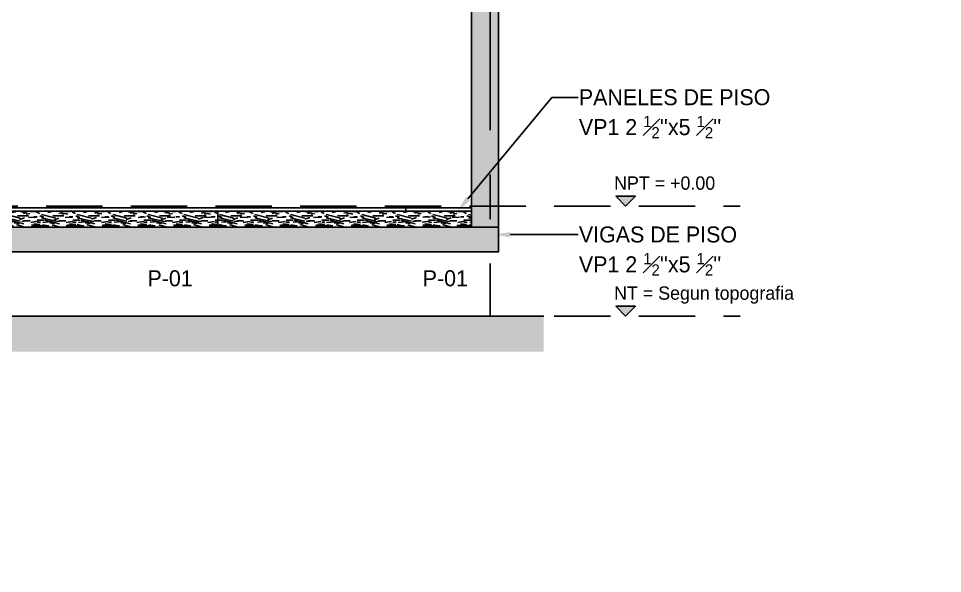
# Model space of a CAD drawing. Header units: millimetres. Extents: x 19438 to 19711, y 4351 to 4752.
# Drawn here: x 19481.28 to 19486.47, y 4502.68 to 4505.8 of the extents above; entities that cross this region are included whole.
import ezdxf
from ezdxf import colors
from ezdxf.entities.mleader import LeaderData, LeaderLine
from ezdxf.math import Vec2, Vec3

# ---------------------------------------------------------------- set-up
doc = ezdxf.new("R2010")
doc.units = ezdxf.units.MM
doc.set_wipeout_variables(frame=1)
doc.linetypes.add('CENTER', pattern=[2, 1.25, -0.25, 0.25, -0.25])
doc.linetypes.add('HIDDEN2', pattern=[4.762499999999999, 3.175, -1.5875])
for name, color, linetype in [('0 @ 0.5', 7, 'Continuous'), ('cotas', 1, 'Continuous'), ('cotas @ 500', 1, 'Continuous'), ('EJES', 2, 'CENTER'), ('NIVELES', 2, 'Continuous'), ('NIVELES @ 0.5', 2, 'Continuous'), ('PANELES PARED', 2, 'Continuous'), ('PILOTES', 2, 'Continuous'), ('TEXTO @ 0.5', 2, 'Continuous'), ('VIGAS DE PISO', 2, 'Continuous')]:
    doc.layers.add(name, color=color, linetype=linetype)
doc.styles.add('century gothic', font='GOTHIC.TTF')
doc.styles.add('century gothic smc', font='GOTHIC.TTF')
doc.styles.add('COTAS SMC', font='GOTHIC.TTF')
doc.styles.add('NOTAS', font='GOTHIC.TTF')
doc.dimstyles.new('ANOTATIVE 100 SMCONSTRUCCIONES', dxfattribs={"dimscale": 0, "dimtxt": 0.18, "dimasz": 0.15, "dimexe": 0.18, "dimexo": 0.09, "dimgap": 0.1, "dimtad": 1, "dimzin": 0, "dimdsep": 46, "dimtxsty": 'century gothic', "dimblk1": 'FLECHA1', "dimblk2": 'FLECHA1', "dimsah": 1, "dimcen": 0.18, "dimdle": 0.075, "dimclrd": 1, "dimclre": 1, "dimclrt": 2, "dimaunit": 1, "dimadec": 0, "dimazin": 0, "dimtfac": 0.7499999999999999, "dimtix": 1, "dimtmove": 2, "dimatfit": 3, "dimfxl": 0.09, "dimtvp": 1.5, "dimtfill": 1, "dimtolj": 1, "dimtzin": 0, "dimarcsym": 0})
doc.dimstyles.new('PIES SMCONSTRUCCIONES', dxfattribs={"dimscale": 0, "dimtxt": 0.18, "dimasz": 0.2, "dimexe": 0.18, "dimexo": 0, "dimgap": 0.1, "dimtad": 1, "dimdec": 0, "dimlfac": 39.3700787, "dimzin": 0, "dimdsep": 46, "dimlunit": 4, "dimtxsty": 'COTAS SMC', "dimblk1": 'FLECHA1', "dimblk2": 'FLECHA1', "dimsah": 1, "dimcen": 0.2, "dimdle": 0.075, "dimclrd": 1, "dimclre": 1, "dimclrt": 2, "dimaunit": 1, "dimadec": 0, "dimazin": 0, "dimtfac": 0.75, "dimtdec": 0, "dimtix": 1, "dimtmove": 2, "dimatfit": 3, "dimfxl": 0.09, "dimtvp": 1.5, "dimtfill": 1, "dimtolj": 1, "dimtzin": 0, "dimarcsym": 0})
pattern_1 = [(0, (0.142, 0.156), (0, 0.2), [0.04000000000000001, -0.16]), (8.9726, (0.144, 0.048), (1.200000005876015, 0.1999995251177433), [0.0384708, -3.8086058]), (5.710499999999999, (0.142, 0.06), (1.800000034755268, 0.1999971014400811), [0.0401996, -1.9697752]), (344.5779, (0.142, 0.12), (2.199999903889306, -0.599997467763363), [0.06016640000000001, -5.9564754]), (353.6599, (0.146, 0.186), (0.2000000632075727, 4.085989627061748e-07), [0.0362216, -1.7748552]), (345.0686, (0.152, 0.072), (0.7999999983166444, -0.1999996738791564), [0.0310484, -3.0737864]), (348.6901, (0.082, 0.188), (0.2000000583016778, 7.413252083865452e-08), [0.0815844, -0.9382194]), (5.710499999999999, (0.144, 0.03), (1.800000034755268, 0.1999971014400811), [0.0200998, -1.989875]), (0, (0.142, 0.114), (0, 0.2), [0.02, -0.18]), (0, (0.102, 0.138), (0, 0.2), [0.06, -0.14]), (11.3099, (0.142, 0.168), (0.7999999543300329, 0.1999994872092054), [0.020396, -0.9994078000000001]), (2.726300000000001, (0.122, 0.094), (4.000000058994694, 0.1999992035454403), [0.0420476, -4.162711600000001]), (352.4054, (0.132, 0.08800000000000001), (1.599999971597214, -0.1999987367102976), [0.0302654, -2.9962834]), (0, (0.122, 0.012), (0, 0.2), [0.04000000000000001, -0.16]), (358.8309, (0.102, 0.002), (0.2000000366479377, 1.536034513610618e-07), [0.09802040000000001, -9.70402]), (0, (0.102, 0.152), (0, 0.2), [0.02, -0.18]), (0, (0.122, 0.168), (0, 0.2), [0.02, -0.18]), (0, (0.032, 0.186), (0, 0.2), [0.03, -0.17]), (350.5377, (0.08600000000000001, 0.196), (0.2000000154436844, 7.752063945765109e-08), [0.0608276, -1.1557248]), (0, (0.022, 0.196), (0, 0.2), [0.04000000000000001, -0.16]), (0, (0, 0.016), (0, 0.2), [0.022, -0.178]), (0, (0.102, 0.026), (0, 0.2), [0.02, -0.18]), (0, (0, 0.032), (0, 0.2), [0.042, -0.158]), (5.4403, (0.102, 0.044), (1.999999940230268, 0.1999989567139906), [0.04219, -4.1768144]), (0, (0.104, 0.06), (0, 0.2), [0.03800000000000001, -0.162]), (0, (0, 0.064), (0, 0.2), [0.022, -0.178]), (358.8309, (0.024, 0.096), (0.2000000366479377, 1.536034513610618e-07), [0.09802040000000001, -9.70402]), (0, (0.042, 0.114), (0, 0.2), [0.02, -0.18]), (0, (0.022, 0.12), (0, 0.2), [0.02, -0.18]), (0, (0.102, 0.12), (0, 0.2), [0.04000000000000001, -0.16]), (0, (0.062, 0.124), (0, 0.2), [0.02, -0.18]), (0, (0.022, 0.148), (0, 0.2), [0.04000000000000001, -0.16]), (19.6538, (0.07600000000000001, 0.064), (2.200000050424423, 0.7999989149399482), [0.0297322, -2.9434812]), (11.3099, (0.042, 0.12), (0.7999999543300329, 0.1999994872092054), [0.020396, -0.9994078000000001]), (11.3099, (0.122, 0.11), (0.7999999543300329, 0.1999994872092054), [0.020396, -0.9994078000000001]), (5.710499999999999, (0.062, 0.186), (1.800000034755268, 0.1999971014400811), [0.0200998, -1.989875]), (349.6952, (0, 0.2), (1.19999999539557, -0.1999989393302705), [0.0223606, -2.213707]), (348.6901, (0.022, 0.016), (0.2000000583016778, 7.413252083865452e-08), [0.020396, -0.9994078000000001]), (90, (0.042, 0.012), (-0.2, 1.224646799147353e-17), [0, -0.2]), (346.6076, (0, 0.124), (3.400000044993809, -0.7999939065965311), [0.04317399999999999, -4.2742308]), (11.3099, (0.122, 0.152), (0.7999999543300329, 0.1999994872092054), [0.020396, -0.9994078000000001]), (10.3048, (0.122, 0.026), (0.9999999576061548, 0.1999992088681574), [0.0223606, -2.213707]), (348.6901, (0.062, 0.114), (0.2000000583016778, 7.413252083865452e-08), [0.020396, -0.9994078000000001]), (348.6901, (0.082, 0.124), (0.2000000583016778, 7.413252083865452e-08), [0.020396, -0.9994078000000001]), (341.5651, (0, 0.104), (0.1999999582471591, 2.336696655391713e-07), [0.02529820000000001, -0.6071572000000001]), (345.9638, (0.022, 0.172), (0.1999999211458298, 2.48745877401424e-07), [0.0824622, -0.7421588000000001]), (343.3008, (0.062, 0.186), (1.399999991533441, -0.3999987464096421), [0.06264180000000001, -2.025419]), (0, (0.062, 0.196), (0, 0.2), [0.024, -0.176]), (345.9638, (0.042, 0.032), (0.1999999211458298, 2.48745877401424e-07), [0.0824622, -0.7421588000000001]), (345.9638, (0.022, 0.04600000000000001), (0.1999999211458298, 2.48745877401424e-07), [0.0824622, -0.7421588000000001]), (345.9638, (0.022, 0.064), (0.1999999211458298, 2.48745877401424e-07), [0.0824622, -0.7421588000000001]), (349.6952, (0, 0.152), (1.19999999539557, -0.1999989393302705), [0.0223606, -2.213707]), (345.9638, (0.062, 0.148), (0.1999999211458298, 2.48745877401424e-07), [0.041231, -0.78339]), (349.6952, (0, 0.08800000000000001), (1.19999999539557, -0.1999989393302705), [0.0223606, -2.213707]), (357.6141, (0.104, 0.074), (0.1999999891848493, 2.452822411999623e-07), [0.0480416, -4.756123]), (349.6952, (0.082, 0.11), (1.19999999539557, -0.1999989393302705), [0.0223606, -2.213707]), (12.5288, (0.104, 0.106), (0.8000000956949306, 0.1999998607468065), [0.018439, -1.8254698]), (349.5626, (0, 0.07800000000000001), (2.199999936494009, -0.3999970687046518), [0.07727880000000001, -7.650591]), (351.8699, (0.07600000000000001, 0.064), (0.1999998921841651, -4.835099234323792e-08), [0.0282842, -1.3859292]), (4.7636, (0.022, 0.084), (2.199999989954753, 0.1999982899233011), [0.0481664, -2.3601524]), (0, (0.06999999999999999, 0.08800000000000001), (0, 0.2), [0.062, -0.138]), (344.7449, (0, 0.178), (0.7999999424282382, -0.1999996642887572), [0.0228036, -2.2575472]), (350.5377, (0.042, 0.012), (0.2000000154436844, 7.752063945765109e-08), [0.0608276, -1.1557248]), (340.0169, (0, 0.05400000000000001), (0.599999976080897, -0.199999864879762), [0.0234094, -2.3175304]), (0, (0.162, 0.172), (0, 0.2), [0.01, -0.19]), (0, (0.162, 0.084), (0, 0.2), [0.02, -0.18]), (11.3099, (0.162, 0.012), (0.7999999543300329, 0.1999994872092054), [0.020396, -0.9994078000000001]), (0, (0.164, 0.032), (0, 0.2), [0.036, -0.164]), (343.3008, (0.162, 0.138), (1.399999991533441, -0.3999987464096421), [0.0208806, -2.0671802]), (348.0207, (0.164, 0.096), (3.79999992225112, -0.8002195416063549), [0.0368014, -6.7101288]), (90, (0.162, 0.012), (-0.2, 1.224646799147353e-17), [0, -0.2]), (0, (0.182, 0.016), (0, 0.2), [0.018, -0.182]), (0, (0.182, 0.05400000000000001), (0, 0.2), [0.018, -0.182]), (0, (0.182, 0.064), (0, 0.2), [0.018, -0.182]), (336.0376, (0.182, 0.132), (1.40000000548613, -0.5999973303432905), [0.0196978, -1.9500724]), (348.5163, (0.182, 0.156), (0.9999999967737594, -0.2000310941213914), [0.0183676, -13.043105]), (341.5651, (0.182, 0.084), (0.1999999582471591, 2.336696655391713e-07), [0.0189736, -0.6134816000000001]), (347.4712, (0.182, 0.182), (1.000000064081819, -0.1999999206089786), [0.018439, -1.8254698])]

# ---------------------------------------------------------------- blocks, each defined once
blk = doc.blocks.new('FLECHA1')
at = {"color": 4}
blk.add_line((-0.2461764230280465, -0.2480808452037593), (0.2480808452037602, 0.25), dxfattribs=at)
at = {"color": 1}
blk.add_line((-1, 0), (0.4961616904075186, 0), dxfattribs=at)
blk = doc.blocks.new('*D405')
at = {"layer": 'cotas', "color": 1, "lineweight": -2, "transparency": 16777216}
for p, q in [((19614.32603827352, 4625.844823780141), (19614.32603827352, 4700.844823780141)), ((19570.98360808013, 4550.844823780141), (19524.32603827352, 4550.844823780141)), ((19614.32603827352, 4548.429823780133), (19614.32603827352, 4550.844823780141)), ((19570.53385970888, 4548.429823780133), (19524.32603827352, 4548.429823780133)), ((19614.32603827352, 4473.429823780133), (19614.32603827352, 4398.429823780133))]:
    blk.add_line(p, q, dxfattribs=at)
at = {"layer": 'Defpoints', "color": 0, "transparency": 16777216}
for p in [(19614.32603827352, 4550.844823780141), (19615.98360808013, 4550.844823780141), (19615.53385970888, 4548.429823780133)]:
    blk.add_point(p, dxfattribs=at)
at = {"layer": 'cotas', "color": 1, "lineweight": -2, "transparency": 16777216, "xscale": 75, "yscale": 75, "zscale": 75}
for p, rotation in [((19614.32603827352, 4550.844823780141), 270), ((19614.32603827352, 4548.429823780133), 90)]:
    blk.add_blockref('FLECHA1', p, dxfattribs=dict(at, rotation=rotation))
at = {"layer": 'cotas', "color": 2, "transparency": 16777216, "insert": (19517.33759503763, 4549.637323780141), "char_height": 90, "attachment_point": 5, "rotation": 90, "style": 'century gothic', "bg_fill": 3, "box_fill_scale": 1.1, "bg_fill_color": 256, "bg_fill_true_color": 13158600, "bg_fill_transparency": 0}
blk.add_mtext('\\A1;2.42', dxfattribs=at)
blk = doc.blocks.new('*D460')
at = {"layer": 'cotas', "color": 1, "lineweight": -2, "transparency": 16777216}
for p, q in [((19620.01280604143, 4651.753346359425), (19620.01280604143, 4751.753346359425)), ((19620.41684630451, 4551.753346359425), (19530.01280604143, 4551.753346359425)), ((19620.01280604143, 4550.533346359425), (19620.01280604143, 4551.753346359425)), ((19620.41684630451, 4550.533346359425), (19530.01280604143, 4550.533346359425)), ((19620.01280604143, 4450.533346359425), (19620.01280604143, 4350.533346359425))]:
    blk.add_line(p, q, dxfattribs=at)
at = {"layer": 'Defpoints', "color": 0, "transparency": 16777216}
for p in [(19620.01280604143, 4551.753346359425), (19620.41684630451, 4551.753346359425), (19620.41684630451, 4550.533346359425)]:
    blk.add_point(p, dxfattribs=at)
at = {"layer": 'cotas', "color": 1, "lineweight": -2, "transparency": 16777216, "xscale": 100, "yscale": 100, "zscale": 100}
for p, rotation in [((19620.01280604143, 4551.753346359425), 270), ((19620.01280604143, 4550.533346359425), 90)]:
    blk.add_blockref('FLECHA1', p, dxfattribs=dict(at, rotation=rotation))
at = {"layer": 'cotas', "color": 2, "transparency": 16777216, "insert": (19523.88092296869, 4551.143346359429), "char_height": 90, "attachment_point": 5, "rotation": 90, "style": 'COTAS SMC', "bg_fill": 3, "box_fill_scale": 1.1, "bg_fill_color": 256, "bg_fill_true_color": 13158600, "bg_fill_transparency": 0}
blk.add_mtext("\\A1;4'", dxfattribs=at)
blk = doc.blocks.new('P01')
h = blk.add_hatch()
h.set_pattern_fill('MADERA_03', color=250, scale=0.2, angle=90, pattern_type=2)
h.set_pattern_definition([(90, (-0.156, 0.142), (-0.2, 1.224646799147353e-17), [0.04000000000000001, -0.16]), (98.9726, (-0.04799999999999999, 0.144), (-0.1999995251177432, 1.200000005876015), [0.0384708, -3.8086058]), (95.7105, (-0.05999999999999999, 0.142), (-0.199997101440081, 1.800000034755268), [0.0401996, -1.9697752]), (74.5779, (-0.12, 0.142), (0.5999974677633632, 2.199999903889306), [0.06016640000000001, -5.9564754]), (83.6599, (-0.186, 0.146), (-4.085989626939283e-07, 0.2000000632075727), [0.0362216, -1.7748552]), (75.06859999999999, (-0.07199999999999998, 0.152), (0.1999996738791565, 0.7999999983166444), [0.0310484, -3.0737864]), (78.6901, (-0.188, 0.08200000000000002), (-7.413252082640805e-08, 0.2000000583016778), [0.0815844, -0.9382194]), (95.7105, (-0.02999999999999999, 0.144), (-0.199997101440081, 1.800000034755268), [0.0200998, -1.989875]), (90, (-0.114, 0.142), (-0.2, 1.224646799147353e-17), [0.02, -0.18]), (90, (-0.138, 0.102), (-0.2, 1.224646799147353e-17), [0.06, -0.14]), (101.3099, (-0.168, 0.142), (-0.1999994872092053, 0.7999999543300329), [0.020396, -0.9994078000000001]), (92.72629999999998, (-0.09399999999999999, 0.122), (-0.19999920354544, 4.000000058994694), [0.0420476, -4.162711600000001]), (82.4054, (-0.088, 0.132), (0.1999987367102977, 1.599999971597214), [0.0302654, -2.9962834]), (90, (-0.01199999999999999, 0.122), (-0.2, 1.224646799147353e-17), [0.04000000000000001, -0.16]), (88.8309, (-0.001999999999999994, 0.102), (-1.536034513488153e-07, 0.2000000366479377), [0.09802040000000001, -9.70402]), (90, (-0.152, 0.102), (-0.2, 1.224646799147353e-17), [0.02, -0.18]), (90, (-0.168, 0.122), (-0.2, 1.224646799147353e-17), [0.02, -0.18]), (90, (-0.186, 0.03200000000000001), (-0.2, 1.224646799147353e-17), [0.03, -0.17]), (80.5377, (-0.196, 0.08600000000000002), (-7.752063944540462e-08, 0.2000000154436844), [0.06082760000000001, -1.1557248]), (90, (-0.196, 0.02200000000000001), (-0.2, 1.224646799147353e-17), [0.04000000000000001, -0.16]), (90, (-0.016, 9.797174393178825e-19), (-0.2, 1.224646799147353e-17), [0.022, -0.178]), (90, (-0.026, 0.102), (-0.2, 1.224646799147353e-17), [0.02, -0.18]), (90, (-0.032, 1.959434878635765e-18), (-0.2, 1.224646799147353e-17), [0.042, -0.158]), (95.44029999999997, (-0.044, 0.102), (-0.1999989567139905, 1.999999940230268), [0.04219000000000001, -4.1768144]), (90, (-0.05999999999999999, 0.104), (-0.2, 1.224646799147353e-17), [0.03800000000000001, -0.162]), (90, (-0.064, 3.91886975727153e-18), (-0.2, 1.224646799147353e-17), [0.022, -0.178]), (88.8309, (-0.096, 0.02400000000000001), (-1.536034513488153e-07, 0.2000000366479377), [0.09802040000000001, -9.70402]), (90, (-0.114, 0.04200000000000001), (-0.2, 1.224646799147353e-17), [0.02, -0.18]), (90, (-0.12, 0.02200000000000001), (-0.2, 1.224646799147353e-17), [0.02, -0.18]), (90, (-0.12, 0.102), (-0.2, 1.224646799147353e-17), [0.04000000000000001, -0.16]), (90, (-0.124, 0.06200000000000001), (-0.2, 1.224646799147353e-17), [0.02, -0.18]), (90, (-0.148, 0.02200000000000001), (-0.2, 1.224646799147353e-17), [0.04000000000000001, -0.16]), (109.6538, (-0.064, 0.07600000000000001), (-0.7999989149399481, 2.200000050424423), [0.0297322, -2.9434812]), (101.3099, (-0.12, 0.04200000000000001), (-0.1999994872092053, 0.7999999543300329), [0.020396, -0.9994078000000001]), (101.3099, (-0.11, 0.122), (-0.1999994872092053, 0.7999999543300329), [0.020396, -0.9994078000000001]), (95.7105, (-0.186, 0.06200000000000001), (-0.199997101440081, 1.800000034755268), [0.0200998, -1.989875]), (79.6952, (-0.2, 1.224646799147353e-17), (0.1999989393302706, 1.19999999539557), [0.0223606, -2.213707]), (78.6901, (-0.016, 0.022), (-7.413252082640805e-08, 0.2000000583016778), [0.020396, -0.9994078000000001]), (180, (-0.012, 0.042), (-2.449293598294707e-17, -0.2), [0, -0.2]), (76.60759999999999, (-0.124, 7.59281015471359e-18), (0.7999939065965314, 3.400000044993809), [0.043174, -4.274230800000001]), (101.3099, (-0.152, 0.122), (-0.1999994872092053, 0.7999999543300329), [0.020396, -0.9994078000000001]), (100.3048, (-0.026, 0.122), (-0.1999992088681573, 0.9999999576061548), [0.0223606, -2.213707]), (78.6901, (-0.114, 0.06200000000000001), (-7.413252082640805e-08, 0.2000000583016778), [0.020396, -0.9994078000000001]), (78.6901, (-0.124, 0.08200000000000002), (-7.413252082640805e-08, 0.2000000583016778), [0.020396, -0.9994078000000001]), (71.5651, (-0.104, 6.368163355566237e-18), (-2.336696655269248e-07, 0.1999999582471591), [0.0252982, -0.6071572]), (75.96379999999999, (-0.172, 0.02200000000000001), (-2.487458773891775e-07, 0.1999999211458298), [0.0824622, -0.7421588000000001]), (73.3008, (-0.186, 0.06200000000000001), (0.3999987464096422, 1.399999991533441), [0.06264180000000001, -2.025419]), (90, (-0.196, 0.06200000000000001), (-0.2, 1.224646799147353e-17), [0.024, -0.176]), (75.96379999999999, (-0.032, 0.042), (-2.487458773891775e-07, 0.1999999211458298), [0.0824622, -0.7421588000000001]), (75.96379999999999, (-0.04600000000000001, 0.02200000000000001), (-2.487458773891775e-07, 0.1999999211458298), [0.0824622, -0.7421588000000001]), (75.96379999999999, (-0.064, 0.02200000000000001), (-2.487458773891775e-07, 0.1999999211458298), [0.0824622, -0.7421588000000001]), (79.6952, (-0.152, 9.307315673519885e-18), (0.1999989393302706, 1.19999999539557), [0.0223606, -2.213707]), (75.96379999999999, (-0.148, 0.06200000000000001), (-2.487458773891775e-07, 0.1999999211458298), [0.041231, -0.78339]), (79.6952, (-0.08800000000000001, 5.388445916248355e-18), (0.1999989393302706, 1.19999999539557), [0.0223606, -2.213707]), (87.6141, (-0.074, 0.104), (-2.452822411877158e-07, 0.1999999891848493), [0.0480416, -4.756123]), (79.6952, (-0.11, 0.082), (0.1999989393302706, 1.19999999539557), [0.0223606, -2.213707]), (102.5288, (-0.106, 0.104), (-0.1999998607468065, 0.8000000956949306), [0.018439, -1.8254698]), (79.5626, (-0.07800000000000001, 4.776122516674678e-18), (0.3999970687046519, 2.199999936494009), [0.07727880000000001, -7.650591]), (81.86989999999999, (-0.064, 0.07600000000000001), (4.835099235548439e-08, 0.1999998921841651), [0.0282842, -1.3859292]), (94.76359999999998, (-0.084, 0.02200000000000001), (-0.1999982899233009, 2.199999989954753), [0.04816640000000001, -2.3601524]), (90, (-0.08800000000000001, 0.06999999999999999), (-0.2, 1.224646799147353e-17), [0.062, -0.138]), (74.7449, (-0.178, 1.089935651241144e-17), (0.1999996642887572, 0.7999999424282382), [0.0228036, -2.2575472]), (80.5377, (-0.012, 0.042), (-7.752063944540462e-08, 0.2000000154436844), [0.06082760000000001, -1.1557248]), (70.0169, (-0.05400000000000001, 3.306546357697854e-18), (0.199999864879762, 0.599999976080897), [0.0234094, -2.3175304]), (90, (-0.172, 0.162), (-0.2, 1.224646799147353e-17), [0.01, -0.19]), (90, (-0.08399999999999999, 0.162), (-0.2, 1.224646799147353e-17), [0.02, -0.18]), (101.3099, (-0.01199999999999999, 0.162), (-0.1999994872092053, 0.7999999543300329), [0.020396, -0.9994078000000001]), (90, (-0.03199999999999999, 0.164), (-0.2, 1.224646799147353e-17), [0.036, -0.164]), (73.3008, (-0.138, 0.162), (0.3999987464096422, 1.399999991533441), [0.0208806, -2.0671802]), (78.0207, (-0.09599999999999999, 0.164), (0.8002195416063551, 3.79999992225112), [0.0368014, -6.7101288]), (180, (-0.01199999999999999, 0.162), (-2.449293598294707e-17, -0.2), [0, -0.2]), (90, (-0.01599999999999999, 0.182), (-0.2, 1.224646799147353e-17), [0.018, -0.182]), (90, (-0.05399999999999999, 0.182), (-0.2, 1.224646799147353e-17), [0.018, -0.182]), (90, (-0.06399999999999999, 0.182), (-0.2, 1.224646799147353e-17), [0.018, -0.182]), (66.03760000000001, (-0.132, 0.182), (0.5999973303432906, 1.40000000548613), [0.0196978, -1.9500724]), (78.5163, (-0.156, 0.182), (0.2000310941213914, 0.9999999967737594), [0.0183676, -13.043105]), (71.5651, (-0.08399999999999999, 0.182), (-2.336696655269248e-07, 0.1999999582471591), [0.0189736, -0.6134816]), (77.47120000000001, (-0.182, 0.182), (0.1999999206089787, 1.000000064081819), [0.018439, -1.8254698])])
h.paths.add_polyline_path([(19444.00301116678, 4504.126282387035), (19444.15301116678, 4504.126282387035), (19444.15301116678, 4504.626282387035), (19444.00301116678, 4504.626282387035)])
blk.add_lwpolyline([(19444.00301116678, 4504.126282387035), (19444.15301116678, 4504.126282387035), (19444.15301116678, 4504.626282387035), (19444.00301116678, 4504.626282387035)], close=True)
blk = doc.blocks.new('IKK')
at = {"layer": 'PANELES PARED', "color": 250}
for points in [[(19489.22747911503, 4507.096282387036), (19489.22747911503, 4507.134282387036), (19486.10127911503, 4507.134282387036), (19486.10127911503, 4507.096282387036)], [(19486.3939680039, 4504.772282387036), (19486.4319680039, 4504.772282387036), (19486.4319680039, 4507.096282387037), (19486.3939680039, 4507.096282387037)], [(19486.73865689279, 4504.772282387035), (19486.77665689279, 4504.772282387035), (19486.77665689279, 4507.096282387036), (19486.73865689279, 4507.096282387036)], [(19487.08334578168, 4504.772282387036), (19487.12134578168, 4504.772282387036), (19487.12134578168, 4507.096282387037), (19487.08334578168, 4507.096282387037)], [(19487.42803467057, 4504.772282387036), (19487.46603467058, 4504.772282387036), (19487.46603467058, 4507.096282387037), (19487.42803467057, 4507.096282387037)], [(19487.77272355946, 4504.772282387036), (19487.81072355947, 4504.772282387036), (19487.81072355947, 4507.096282387037), (19487.77272355946, 4507.096282387037)], [(19488.11741244836, 4504.77228238703), (19488.15541244836, 4504.77228238703), (19488.15541244836, 4507.09628238703), (19488.11741244836, 4507.09628238703)], [(19488.46210133725, 4504.772282387036), (19488.50010133725, 4504.772282387036), (19488.50010133725, 4507.096282387037), (19488.46210133725, 4507.096282387037)], [(19488.80679022614, 4504.772282387035), (19488.84479022614, 4504.772282387035), (19488.84479022614, 4507.096282387036), (19488.80679022614, 4507.096282387036)], [(19489.15147911503, 4504.772282387035), (19489.18947911503, 4504.772282387035), (19489.18947911503, 4507.096282387036), (19489.15147911503, 4507.096282387036)], [(19489.18947911503, 4504.772282387035), (19489.22747911503, 4504.772282387035), (19489.22747911503, 4507.096282387036), (19489.18947911503, 4507.096282387036)], [(19486.3939680039, 4506.493582387034), (19486.3939680039, 4506.531582387034), (19486.10127911503, 4506.531582387034), (19486.10127911503, 4506.493582387034)], [(19486.73865689279, 4506.493582387034), (19486.73865689279, 4506.531582387034), (19486.4319680039, 4506.531582387034), (19486.4319680039, 4506.493582387034)], [(19487.08334578168, 4506.493582387034), (19487.08334578168, 4506.531582387034), (19486.77665689279, 4506.531582387034), (19486.77665689279, 4506.493582387034)], [(19487.42803467057, 4506.493582387034), (19487.42803467057, 4506.531582387034), (19487.12134578168, 4506.531582387034), (19487.12134578168, 4506.493582387034)], [(19487.77272355946, 4506.493582387034), (19487.77272355946, 4506.531582387034), (19487.46603467058, 4506.531582387034), (19487.46603467058, 4506.493582387034)], [(19488.11741244836, 4506.493582387034), (19488.11741244836, 4506.531582387034), (19487.81072355947, 4506.531582387034), (19487.81072355947, 4506.493582387034)], [(19488.46210133725, 4506.493582387034), (19488.46210133725, 4506.531582387034), (19488.15541244836, 4506.531582387034), (19488.15541244836, 4506.493582387034)], [(19488.80679022614, 4506.493582387034), (19488.80679022614, 4506.531582387034), (19488.50010133725, 4506.531582387034), (19488.50010133725, 4506.493582387034)], [(19489.15147911503, 4506.493582387034), (19489.15147911503, 4506.531582387034), (19488.84479022614, 4506.531582387034), (19488.84479022614, 4506.493582387034)], [(19486.3939680039, 4505.890882387034), (19486.3939680039, 4505.928882387035), (19486.10127911503, 4505.928882387035), (19486.10127911503, 4505.890882387034)], [(19486.73865689279, 4505.890882387034), (19486.73865689279, 4505.928882387035), (19486.4319680039, 4505.928882387035), (19486.4319680039, 4505.890882387034)], [(19487.08334578168, 4505.890882387034), (19487.08334578168, 4505.928882387035), (19486.77665689279, 4505.928882387035), (19486.77665689279, 4505.890882387034)], [(19487.42803467057, 4505.890882387034), (19487.42803467057, 4505.928882387035), (19487.12134578168, 4505.928882387035), (19487.12134578168, 4505.890882387034)], [(19487.77272355946, 4505.890882387034), (19487.77272355946, 4505.928882387035), (19487.46603467058, 4505.928882387035), (19487.46603467058, 4505.890882387034)], [(19488.11741244836, 4505.890882387034), (19488.11741244836, 4505.928882387035), (19487.81072355947, 4505.928882387035), (19487.81072355947, 4505.890882387034)], [(19488.46210133725, 4505.890882387034), (19488.46210133725, 4505.928882387035), (19488.15541244836, 4505.928882387035), (19488.15541244836, 4505.890882387034)], [(19488.80679022614, 4505.890882387034), (19488.80679022614, 4505.928882387035), (19488.50010133725, 4505.928882387035), (19488.50010133725, 4505.890882387034)], [(19489.15147911503, 4505.890882387034), (19489.15147911503, 4505.928882387035), (19488.84479022614, 4505.928882387035), (19488.84479022614, 4505.890882387034)], [(19486.3939680039, 4505.312582387035), (19486.3939680039, 4505.350582387036), (19486.10127911503, 4505.350582387036), (19486.10127911503, 4505.312582387035)], [(19486.73865689279, 4505.312582387035), (19486.73865689279, 4505.350582387036), (19486.4319680039, 4505.350582387036), (19486.4319680039, 4505.312582387035)], [(19487.08334578168, 4505.312582387035), (19487.08334578168, 4505.350582387036), (19486.77665689279, 4505.350582387036), (19486.77665689279, 4505.312582387035)], [(19487.42803467057, 4505.312582387035), (19487.42803467057, 4505.350582387036), (19487.12134578168, 4505.350582387036), (19487.12134578168, 4505.312582387035)], [(19487.77272355946, 4505.312582387035), (19487.77272355946, 4505.350582387036), (19487.46603467058, 4505.350582387036), (19487.46603467058, 4505.312582387035)], [(19488.11741244836, 4505.312582387035), (19488.11741244836, 4505.350582387036), (19487.81072355947, 4505.350582387036), (19487.81072355947, 4505.312582387035)], [(19488.46210133725, 4505.312582387035), (19488.46210133725, 4505.350582387036), (19488.15541244836, 4505.350582387036), (19488.15541244836, 4505.312582387035)], [(19488.80679022614, 4505.312582387035), (19488.80679022614, 4505.350582387036), (19488.50010133725, 4505.350582387036), (19488.50010133725, 4505.312582387035)], [(19489.15147911503, 4505.312582387035), (19489.15147911503, 4505.350582387036), (19488.84479022614, 4505.350582387036), (19488.84479022614, 4505.312582387035)], [(19489.22747911503, 4504.734282387035), (19489.22747911503, 4504.772282387035), (19486.10127911503, 4504.772282387035), (19486.10127911503, 4504.734282387035)]]:
    blk.add_lwpolyline(points, close=True, dxfattribs=at)
blk = doc.blocks.new('nivel elevacion')
blk.add_hatch(color=250).paths.add_polyline_path([(-0.1092553982493882, 0.1102459082790119), (6.308664524112828e-08, 2.481101546436548e-09), (0.109255524422224, 0.1102459082790119)])
blk.add_lwpolyline([(6.308664524112828e-08, 2.481101546436548e-09), (0.109255524422224, 0.1102459082790119), (-0.1092553982493882, 0.1102459082790119)], close=True)
blk.add_lwpolyline([(0.109255524422224, 0.1102459082790119), (-0.1092553982493882, 0.1102459082790119)])
at = {"style": 'NOTAS'}
blk.add_attdef('ELEVATION', (-0.1298240430099741, 0.1830828825018216), '', height=0.15, dxfattribs=at)
blk = doc.blocks.new('*U570')
at = {"layer": 'cotas @ 500'}
dim = blk.add_linear_dim(base=(19614.32603827352, 4550.844823780141), p1=(19615.53385970888, 4548.429823780133), p2=(19615.98360808013, 4550.844823780141), angle=90, dimstyle='ANOTATIVE 100 SMCONSTRUCCIONES', override={"dimscale": 500, "dimtix": 1, "dimtofl": 1, "dimtmove": 1, "dimatfit": 1}, dxfattribs=at)
dim.commit()
dim.dimension.update_dxf_attribs({"geometry": '*D405', "text_midpoint": (19517.33759503763, 4549.637323780141)})
blk = doc.blocks.new('*U572')
at = {"layer": 'cotas @ 500'}
dim = blk.add_linear_dim(base=(19620.01280604143, 4551.753346359425), p1=(19620.41684630451, 4550.533346359425), p2=(19620.41684630451, 4551.753346359425), angle=90, dimstyle='PIES SMCONSTRUCCIONES', override={"dimscale": 500, "dimtix": 1, "dimtofl": 1, "dimtmove": 2, "dimatfit": 3}, dxfattribs=at)
dim.commit()
dim.dimension.update_dxf_attribs({"geometry": '*D460', "text_midpoint": (19523.88092296869, 4551.143346359429)})

msp = doc.modelspace()

# ---------------------------------------------------------------- block references
at = {"layer": 'PILOTES'}
for name, p in [('IKK', (-5.251810045629099, -9.094947017729282e-13)), ('P01', (38.27455790261592, 9.094947017729282e-13))]:
    msp.add_blockref(name, p, dxfattribs=at)

# ---------------------------------------------------------------- next in the draw order: wipeouts: each hides what was drawn before it
msp.add_wipeout([(19483.8256690694, 4504.626282387036), (19483.9756690694, 4504.626282387036), (19483.9756690694, 4507.172613697789), (19483.8256690694, 4507.172613697789)]).dxf.layer = 'PILOTES'

# ---------------------------------------------------------------- next in the draw order: block references
msp.add_blockref('P01', (39.82265790261954, 9.094947017729282e-13), dxfattribs=at)

# ---------------------------------------------------------------- next in the draw order: wipeouts: each hides what was drawn before it
msp.add_wipeout([(19480.8044690694, 4504.626282387036), (19480.8044690694, 4504.486282387036), (19483.975669069398, 4504.486282387036), (19483.975669069398, 4504.626282387036)]).dxf.layer = 'VIGAS DE PISO'

# ---------------------------------------------------------------- next in the draw order: block references
at = {"layer": 'cotas'}
msp.add_blockref('*U570', (0, 0), dxfattribs=at)

# ---------------------------------------------------------------- next in the draw order: block references
msp.add_blockref('*U572', (0, 0), dxfattribs=at)

# ---------------------------------------------------------------- next in the draw order: hatches: boundary and pattern name
h = msp.add_hatch()
h.set_pattern_fill('MADERA_03', color=250, scale=0.2, pattern_type=2)
h.set_pattern_definition(pattern_1)
h.paths.add_polyline_path([(19482.39756906939, 4504.716282387036), (19482.39756906939, 4504.626282387036), (19480.8494690694, 4504.626282387036), (19480.8494690694, 4504.716282387036)])
h = msp.add_hatch()
h.set_pattern_fill('MADERA_03', color=250, scale=0.2, pattern_type=2)
h.set_pattern_definition(pattern_1)
h.paths.add_polyline_path([(19483.8256690694, 4504.716282387036), (19483.8256690694, 4504.626282387036), (19482.39756906939, 4504.626282387036), (19482.39756906939, 4504.716282387036)])
h = msp.add_hatch()
h.set_pattern_fill('MADERA_03', color=250, scale=0.2, pattern_type=2)
h.set_pattern_definition(pattern_1)
h.paths.add_polyline_path([(19480.8044690694, 4504.626282387036), (19480.8044690694, 4504.486282387036), (19483.9756690694, 4504.486282387036), (19483.9756690694, 4504.626282387036)])
h = msp.add_hatch()
h.set_pattern_fill('EARTH', color=8, scale=0.01, angle=45)
h.set_pattern_definition([(45, (29.66275804504767, 9.094947017729282e-13), (6.938893903907228e-18, 0.08980256121069152), [0.0635, -0.0635]), (45, (29.64592006482066, 0.01683798022791416), (6.938893903907228e-18, 0.08980256121069152), [0.0635, -0.0635]), (45, (29.62908208459366, 0.03367596045491882), (6.938893903907228e-18, 0.08980256121069152), [0.0635, -0.0635]), (135, (29.62908208459366, 0.04490128060625527), (-0.08980256121069152, 6.938893903907228e-18), [0.0635, -0.0635]), (135, (29.64592006482066, 0.06173926083325993), (-0.08980256121069152, 6.938893903907228e-18), [0.0635, -0.0635]), (135, (29.66275804504767, 0.07857724106026459), (-0.08980256121069152, 6.938893903907228e-18), [0.0635, -0.0635])])
h.paths.add_polyline_path([(19484.23066906939, 4503.926282387037), (19484.2306690694, 4504.126282387035), (19473.44076921183, 4504.126282387036), (19473.44076921183, 4503.926282387037)])
at = {"layer": 'PILOTES'}
h = msp.add_hatch(dxfattribs=at)
h.set_pattern_fill('MADERA_03', color=250, scale=0.1, angle=90, pattern_type=2)
h.set_pattern_definition([(90, (-0.07800000000000001, 0.071), (-0.1, 6.123233995736766e-18), [0.02, -0.08000000000000002]), (98.9726, (-0.024, 0.072), (-0.09999976255887162, 0.6000000029380077), [0.0192354, -1.9043029]), (95.7105, (-0.03, 0.071), (-0.09999855072004049, 0.9000000173776339), [0.0200998, -0.9848876]), (74.5779, (-0.05999999999999999, 0.071), (0.2999987338816816, 1.099999951944653), [0.0300832, -2.9782377]), (83.6599, (-0.09300000000000001, 0.073), (-2.042994813469642e-07, 0.1000000316037863), [0.0181108, -0.8874276000000001]), (75.06859999999999, (-0.03599999999999999, 0.07600000000000001), (0.09999983693957824, 0.3999999991583222), [0.0155242, -1.5368932]), (78.6901, (-0.094, 0.04100000000000001), (-3.706626041320403e-08, 0.1000000291508389), [0.0407922, -0.4691097]), (95.7105, (-0.01499999999999999, 0.072), (-0.09999855072004049, 0.9000000173776339), [0.0100499, -0.9949375]), (90, (-0.05699999999999999, 0.071), (-0.1, 6.123233995736766e-18), [0.01, -0.09000000000000001]), (90, (-0.06899999999999999, 0.05100000000000001), (-0.1, 6.123233995736766e-18), [0.03, -0.06999999999999999]), (101.3099, (-0.084, 0.071), (-0.09999974360460265, 0.3999999771650165), [0.010198, -0.4997039]), (92.72629999999998, (-0.04699999999999999, 0.061), (-0.09999960177272002, 2.000000029497347), [0.0210238, -2.0813558]), (82.4054, (-0.044, 0.066), (0.09999936835514887, 0.7999999857986069), [0.0151327, -1.4981417]), (90, (-0.005999999999999997, 0.061), (-0.1, 6.123233995736766e-18), [0.02, -0.08000000000000002]), (88.8309, (-0.000999999999999997, 0.051), (-7.680172567440766e-08, 0.1000000183239688), [0.0490102, -4.85201]), (90, (-0.07600000000000001, 0.05100000000000001), (-0.1, 6.123233995736766e-18), [0.01, -0.09000000000000001]), (90, (-0.084, 0.06100000000000001), (-0.1, 6.123233995736766e-18), [0.01, -0.09000000000000001]), (90, (-0.09300000000000001, 0.01600000000000001), (-0.1, 6.123233995736766e-18), [0.015, -0.085]), (80.5377, (-0.098, 0.04300000000000001), (-3.876031972270231e-08, 0.1000000077218422), [0.0304138, -0.5778624]), (90, (-0.098, 0.01100000000000001), (-0.1, 6.123233995736766e-18), [0.02, -0.08000000000000002]), (90, (-0.008, 4.898587196589413e-19), (-0.1, 6.123233995736766e-18), [0.011, -0.08900000000000001]), (90, (-0.013, 0.051), (-0.1, 6.123233995736766e-18), [0.01, -0.09000000000000001]), (90, (-0.016, 9.797174393178825e-19), (-0.1, 6.123233995736766e-18), [0.021, -0.07900000000000001]), (95.44029999999997, (-0.022, 0.051), (-0.09999947835699524, 0.9999999701151341), [0.021095, -2.0884072]), (90, (-0.03, 0.052), (-0.1, 6.123233995736766e-18), [0.019, -0.08100000000000002]), (90, (-0.032, 1.959434878635765e-18), (-0.1, 6.123233995736766e-18), [0.011, -0.08900000000000001]), (88.8309, (-0.048, 0.012), (-7.680172567440766e-08, 0.1000000183239688), [0.0490102, -4.85201]), (90, (-0.057, 0.021), (-0.1, 6.123233995736766e-18), [0.01, -0.09000000000000001]), (90, (-0.06, 0.011), (-0.1, 6.123233995736766e-18), [0.01, -0.09000000000000001]), (90, (-0.06, 0.05100000000000001), (-0.1, 6.123233995736766e-18), [0.02, -0.08000000000000002]), (90, (-0.062, 0.031), (-0.1, 6.123233995736766e-18), [0.01, -0.09000000000000001]), (90, (-0.074, 0.01100000000000001), (-0.1, 6.123233995736766e-18), [0.02, -0.08000000000000002]), (109.6538, (-0.032, 0.03800000000000001), (-0.3999994574699741, 1.100000025212212), [0.0148661, -1.4717406]), (101.3099, (-0.06, 0.021), (-0.09999974360460265, 0.3999999771650165), [0.010198, -0.4997039]), (101.3099, (-0.055, 0.061), (-0.09999974360460265, 0.3999999771650165), [0.010198, -0.4997039]), (95.7105, (-0.09300000000000001, 0.03100000000000001), (-0.09999855072004049, 0.9000000173776339), [0.0100499, -0.9949375]), (79.6952, (-0.1, 6.123233995736766e-18), (0.09999946966513529, 0.5999999976977848), [0.0111803, -1.1068535]), (78.6901, (-0.008, 0.011), (-3.706626041320403e-08, 0.1000000291508389), [0.010198, -0.4997039]), (180, (-0.005999999999999999, 0.021), (-1.224646799147353e-17, -0.1), [0, -0.1]), (76.60759999999999, (-0.062, 3.796405077356795e-18), (0.3999969532982657, 1.700000022496904), [0.021587, -2.1371154]), (101.3099, (-0.07600000000000001, 0.06100000000000001), (-0.09999974360460265, 0.3999999771650165), [0.010198, -0.4997039]), (100.3048, (-0.013, 0.061), (-0.09999960443407867, 0.4999999788030774), [0.0111803, -1.1068535]), (78.6901, (-0.057, 0.031), (-3.706626041320403e-08, 0.1000000291508389), [0.010198, -0.4997039]), (78.6901, (-0.062, 0.04100000000000001), (-3.706626041320403e-08, 0.1000000291508389), [0.010198, -0.4997039]), (71.5651, (-0.052, 3.184081677783119e-18), (-1.168348327634624e-07, 0.09999997912357957), [0.0126491, -0.3035786]), (75.96379999999999, (-0.08600000000000001, 0.01100000000000001), (-1.243729386945888e-07, 0.09999996057291488), [0.0412311, -0.3710794000000001]), (73.3008, (-0.09300000000000001, 0.03100000000000001), (0.1999993732048211, 0.6999999957667206), [0.03132090000000001, -1.0127095]), (90, (-0.098, 0.03100000000000001), (-0.1, 6.123233995736766e-18), [0.012, -0.08800000000000001]), (75.96379999999999, (-0.016, 0.021), (-1.243729386945888e-07, 0.09999996057291488), [0.0412311, -0.3710794000000001]), (75.96379999999999, (-0.023, 0.011), (-1.243729386945888e-07, 0.09999996057291488), [0.0412311, -0.3710794000000001]), (75.96379999999999, (-0.032, 0.011), (-1.243729386945888e-07, 0.09999996057291488), [0.0412311, -0.3710794000000001]), (79.6952, (-0.07600000000000001, 4.653657836759943e-18), (0.09999946966513529, 0.5999999976977848), [0.0111803, -1.1068535]), (75.96379999999999, (-0.074, 0.031), (-1.243729386945888e-07, 0.09999996057291488), [0.0206155, -0.391695]), (79.6952, (-0.044, 2.694222958124177e-18), (0.09999946966513529, 0.5999999976977848), [0.0111803, -1.1068535]), (87.6141, (-0.037, 0.052), (-1.226411205938579e-07, 0.09999999459242465), [0.0240208, -2.3780615]), (79.6952, (-0.05500000000000001, 0.041), (0.09999946966513529, 0.5999999976977848), [0.0111803, -1.1068535]), (102.5288, (-0.05300000000000001, 0.052), (-0.09999993037340323, 0.4000000478474653), [0.0092195, -0.9127349000000001]), (79.5626, (-0.03900000000000001, 2.388061258337339e-18), (0.199998534352326, 1.099999968247005), [0.0386394, -3.8252955]), (81.86989999999999, (-0.032, 0.03800000000000001), (2.417549617774219e-08, 0.09999994609208256), [0.0141421, -0.6929646000000002]), (94.76359999999998, (-0.042, 0.011), (-0.09999914496165047, 1.099999994977377), [0.0240832, -1.1800762]), (90, (-0.044, 0.035), (-0.1, 6.123233995736766e-18), [0.031, -0.06899999999999999]), (74.7449, (-0.08900000000000001, 5.449678256205722e-18), (0.0999998321443786, 0.3999999712141191), [0.0114018, -1.1287736]), (80.5377, (-0.005999999999999999, 0.021), (-3.876031972270231e-08, 0.1000000077218422), [0.0304138, -0.5778624]), (70.0169, (-0.027, 1.653273178848927e-18), (0.099999932439881, 0.2999999880404485), [0.0117047, -1.1587652]), (90, (-0.08600000000000001, 0.08100000000000002), (-0.1, 6.123233995736766e-18), [0.005000000000000001, -0.095]), (90, (-0.042, 0.08100000000000002), (-0.1, 6.123233995736766e-18), [0.01, -0.09000000000000001]), (101.3099, (-0.005999999999999995, 0.08100000000000002), (-0.09999974360460265, 0.3999999771650165), [0.010198, -0.4997039]), (90, (-0.016, 0.082), (-0.1, 6.123233995736766e-18), [0.018, -0.082]), (73.3008, (-0.06899999999999999, 0.08100000000000002), (0.1999993732048211, 0.6999999957667206), [0.0104403, -1.0335901]), (78.0207, (-0.04799999999999999, 0.082), (0.4001097708031776, 1.89999996112556), [0.0184007, -3.3550644]), (180, (-0.005999999999999995, 0.08100000000000002), (-1.224646799147353e-17, -0.1), [0, -0.1]), (90, (-0.007999999999999995, 0.09100000000000001), (-0.1, 6.123233995736766e-18), [0.009, -0.09100000000000001]), (90, (-0.027, 0.09100000000000001), (-0.1, 6.123233995736766e-18), [0.009, -0.09100000000000001]), (90, (-0.03199999999999999, 0.09100000000000001), (-0.1, 6.123233995736766e-18), [0.009, -0.09100000000000001]), (66.03760000000001, (-0.066, 0.09100000000000001), (0.2999986651716453, 0.7000000027430652), [0.0098489, -0.9750361999999999]), (78.5163, (-0.07800000000000001, 0.09100000000000001), (0.1000155470606957, 0.4999999983868797), [0.0091838, -6.5215525]), (71.5651, (-0.042, 0.09100000000000001), (-1.168348327634624e-07, 0.09999997912357957), [0.009486799999999998, -0.3067408]), (77.47120000000001, (-0.09100000000000001, 0.09100000000000001), (0.09999996030448935, 0.5000000320409097), [0.0092195, -0.9127349000000001])])
h.paths.add_polyline_path([(19483.8256690694, 4504.626282387036), (19483.9756690694, 4504.626282387036), (19483.9756690694, 4507.172613697789), (19483.8256690694, 4507.172613697789)])

# ---------------------------------------------------------------- next in the draw order: linework, layer by layer
at = {"color": 5}
msp.add_line((19473.44076921183, 4504.126282387036), (19484.23066906939, 4504.126282387036), dxfattribs=at)
at = {"color": 1}
for points in [[(19481.01576921183, 4504.734282387035), (19481.01576921183, 4504.716282387035), (19483.45576921183, 4504.716282387035), (19483.45576921183, 4504.734282387035)], [(19483.45576921183, 4504.734282387035), (19483.45576921183, 4504.716282387035), (19483.8256690694, 4504.716282387035), (19483.8256690694, 4504.734282387035)]]:
    msp.add_lwpolyline(points, close=True, dxfattribs=at)
at = {"layer": 'EJES', "color": 1}
msp.add_line((19483.9306690694, 4508.421448522464), (19483.9306690694, 4504.126282387032), dxfattribs=at)
at = {"layer": 'NIVELES', "color": 1, "linetype": 'HIDDEN2', "ltscale": 0.1}
for p, q in [((19473.33571914061, 4504.744282387035), (19485.33571914061, 4504.744282387035)), ((19473.33571914061, 4504.126282387035), (19485.33571914061, 4504.126282387035))]:
    msp.add_line(p, q, dxfattribs=at)
at = {"layer": 'PILOTES'}
msp.add_lwpolyline([(19483.8256690694, 4504.626282387036), (19483.9756690694, 4504.626282387036), (19483.9756690694, 4507.172613697789), (19483.8256690694, 4507.172613697789)], close=True, dxfattribs=at)
at = {"layer": 'VIGAS DE PISO'}
for points in [[(19482.39756906939, 4504.716282387036), (19482.39756906939, 4504.626282387036), (19480.8494690694, 4504.626282387036), (19480.8494690694, 4504.716282387036)], [(19483.8256690694, 4504.716282387036), (19483.8256690694, 4504.626282387036), (19482.39756906939, 4504.626282387036), (19482.39756906939, 4504.716282387036)], [(19480.8044690694, 4504.626282387036), (19480.8044690694, 4504.486282387036), (19483.9756690694, 4504.486282387036), (19483.9756690694, 4504.626282387036)]]:
    msp.add_lwpolyline(points, close=True, dxfattribs=at)

# ---------------------------------------------------------------- next in the draw order: block references
at = {"layer": 'NIVELES @ 0.5'}
ref = msp.add_blockref('nivel elevacion', (19484.69165361306, 4504.744282387035), dxfattribs=dict(at, xscale=0.5, yscale=0.5, zscale=0.5))
ref.add_attrib('ELEVATION', 'NPT = +0.00', (19484.62674159156, 4504.835823828285), dxfattribs={"layer": '0', "color": 0, "height": 0.075, "style": 'century gothic smc'})
ref = msp.add_blockref('nivel elevacion', (19484.69165361306, 4504.126282387035), dxfattribs=dict(at, xscale=0.5, yscale=0.5, zscale=0.5))
ref.add_attrib('ELEVATION', 'NT = Segun topografia', (19484.62674159156, 4504.217823828285), dxfattribs={"layer": '0', "color": 0, "height": 0.075, "style": 'century gothic smc'})

# ---------------------------------------------------------------- next in the draw order: texts
at = {"layer": 'TEXTO @ 0.5', "color": 2, "char_height": 0.09, "width": 0.2385342624065261, "attachment_point": 1, "style": 'century gothic'}
for insert in [(19482.00236205184, 4504.383296541082), (19483.55046205185, 4504.383296541082)]:
    msp.add_mtext('P-01 ', dxfattribs=dict(at, insert=insert))

# ---------------------------------------------------------------- next in the draw order: leaders
at = {"layer": '0 @ 0.5'}
ml = msp.add_multileader_mtext('Standard', dxfattribs=at)
ml.set_content("\\A1;VIGA DE TECHO V-01\\PDE 1 {\\H0.7x;\\S1#2;}''x5 {\\H0.7x;\\S1#2;}''", color=2, style='century gothic')
ml.set_leader_properties(color=1)
ml.build(insert=Vec2(0, 0))
ml.multileader.update_dxf_attribs({"dogleg_length": 0.09, "arrow_head_size": 0.09, "scale": 0.5})
ctx = ml.context
ctx.base_point, ctx.scale, ctx.char_height, ctx.arrow_head_size, ctx.landing_gap_size, ctx.plane_origin = Vec3(19484.40760617096, 4506.406698563972), 0.5, 0.09, 0.09, 0.005, Vec3(19484.18985769412, 4505.854729330056)
notes = []
notes.append((ctx, [(0, (1, 1, 0), (19484.26044495642, 4506.406698563972), (1, 0), 0.1471612145451218, [(0, [(19483.9946690694, 4506.965800848049)], 0, [])])]))
ctx.mtext.insert, ctx.mtext.flow_direction = Vec3(19484.41260617096, 4506.452830447045), 5
ml = msp.add_multileader_mtext('Standard', dxfattribs=at)
ml.set_content("\\A1;PANELES DE PISO\\PVP1 2 {\\H0.7x;\\S1#2;}''x5 {\\H0.7x;\\S1#2;}''", color=2, style='century gothic')
ml.set_leader_properties(color=1)
ml.build(insert=Vec2(0, 0))
ml.multileader.update_dxf_attribs({"dogleg_length": 0.09, "arrow_head_size": 0.09, "scale": 0.5})
ctx = ml.context
ctx.base_point, ctx.scale, ctx.char_height, ctx.arrow_head_size, ctx.landing_gap_size, ctx.plane_origin = Vec3(19484.42375085767, 4505.354856367666), 0.5, 0.09, 0.09, 0.005, Vec3(19483.95212965295, 4504.957941276566)
notes.append((ctx, [(0, (1, 1, 0), (19484.27658964312, 4505.354856367666), (1, 0), 0.1471612145451218, [(0, [(19483.74730282325, 4504.716282387036)], 0, [])])]))
ctx.mtext.insert, ctx.mtext.flow_direction = Vec3(19484.42875085767, 4505.400988250739), 5
ml = msp.add_multileader_mtext('Standard', dxfattribs=at)
ml.set_content("\\A1;VIGAS DE PISO\\PVP1 2 {\\H0.7x;\\S1#2;}''x5 {\\H0.7x;\\S1#2;}''", color=2, style='century gothic')
ml.set_leader_properties(color=1)
ml.build(insert=Vec2(0, 0))
ml.multileader.update_dxf_attribs({"dogleg_length": 0.09, "arrow_head_size": 0.09, "scale": 0.5})
ctx = ml.context
ctx.base_point, ctx.scale, ctx.char_height, ctx.arrow_head_size, ctx.landing_gap_size, ctx.plane_origin = Vec3(19484.42375085767, 4504.583567225725), 0.5, 0.09, 0.09, 0.005, Vec3(19483.95212965295, 4504.412396420451)
notes.append((ctx, [(0, (1, 1, 0), (19484.27658964312, 4504.583567225725), (1, 0), 0.1471612145451218, [(0, [(19483.95212965295, 4504.583567225725)], 0, [])])]))
ctx.mtext.insert, ctx.mtext.flow_direction = Vec3(19484.42875085767, 4504.629699108798), 5
for ctx, leaders in notes:
    for number, flags, end, landing, length, lines in leaders:
        leader = LeaderData()
        leader.index, (leader.has_last_leader_line, leader.has_dogleg_vector, leader.attachment_direction) = number, flags
        leader.last_leader_point, leader.dogleg_vector, leader.dogleg_length = Vec3(end), Vec3(landing), length
        for number, points, colour, breaks in lines:
            line = LeaderLine()
            line.index, line.vertices, line.color, line.breaks = number, Vec3.list(points), colors.encode_raw_color(colour), breaks
            leader.lines.append(line)
        ctx.leaders.append(leader)

doc.saveas('drawing.dxf')
